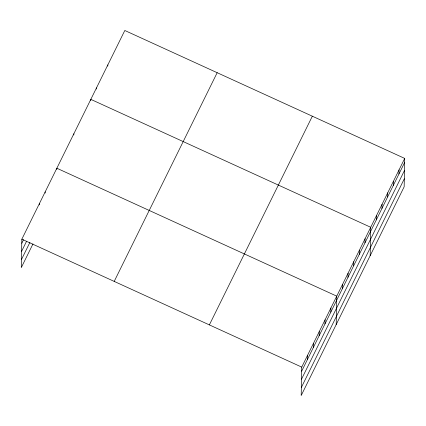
<?xml version="1.0" encoding="UTF-8"?>
<svg xmlns="http://www.w3.org/2000/svg" width="426" height="426" viewBox="0 0 426 426"><rect width="100%" height="100%" fill="white"/><g stroke="black" fill="none" stroke-linecap="round" stroke-linejoin="round"><path stroke-width="0.64" d="M404.7 158.413L301.736 367.111L301.193 395.509L404.157 186.812L404.7 158.413L124.807 30.491L21.843 239.188L21.3 267.587L32.967 243.933M39.325 204.879L39.346 203.708M45.161 193.053L45.183 191.886M56.828 169.399L56.855 168.233L336.742 296.15L336.199 324.553M73.82 134.967L73.842 133.796M90.807 100.531L90.829 99.364L370.721 227.282L370.178 255.68M96.473 89.055L96.494 87.884M107.799 66.099L107.821 64.928M307.492 359.379L307.572 355.284M313.328 347.552L313.408 343.457M319.165 335.725L319.239 331.63M324.995 323.898L325.075 319.804M330.832 312.072L330.911 307.977M342.328 288.769L342.408 284.675M347.994 277.289L348.069 273.194M353.655 265.813L353.734 261.718M359.32 254.333L359.395 250.238M364.981 242.857L365.061 238.762M376.307 219.896L376.387 215.806M381.968 208.42L382.047 204.326M387.633 196.94L387.713 192.85M393.294 185.464L393.374 181.37M398.96 173.984L399.04 169.894M21.769 243.283L23.515 239.731M21.614 251.303L26.572 241.249M21.454 259.567L29.916 242.421M114.211 281.4L217.175 72.708M209.374 324.894L312.338 116.202M301.661 371.2L404.62 162.508M301.507 379.225L404.466 170.528M301.347 387.484L404.311 178.792M21.843 239.188L301.736 367.111"/></g></svg>
